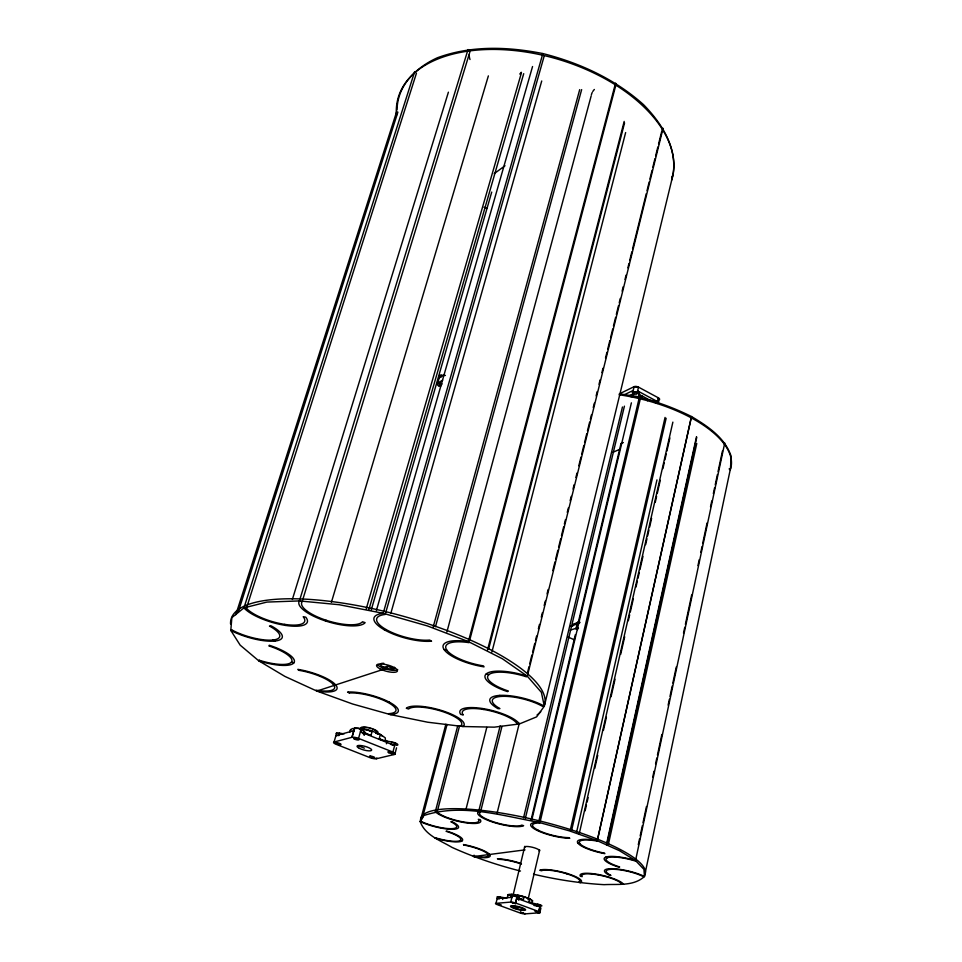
<?xml version="1.0" encoding="UTF-8"?>
<svg xmlns="http://www.w3.org/2000/svg" width="962" height="962" viewBox="0 0 962 962"><rect width="100%" height="100%" fill="white"/><g stroke="black" fill="none" stroke-linecap="round" stroke-linejoin="round"><path stroke-width="1.44" d="M533.513 874.193C556.685 879.677 580.29 883.308 604.076 884.667C617.568 883.91 633.657 886.483 644.456 876.49L730.447 468.734L731.204 456.469C725.011 437.59 707.695 426.262 691.498 416.534C668.867 405.303 644.66 397.126 619.54 393.903M397.065 109.86C397.318 85.209 416.33 67.268 437.482 57.732C471.332 45.298 507.96 46.645 542.857 53.559C579.773 62.903 615.019 79.1 643.542 104.666C661.724 123.292 677.356 147.426 673.051 174.603L544.324 706.18L536.604 716.882L519.384 723.953L494.252 727.164L463.047 726.526L427.717 722.221L390.235 714.562L352.621 704.004L316.859 691.065L284.92 676.418L258.754 660.822L240.175 645.153L230.796 630.411L231.854 617.628L243.951 607.876L266.883 602.08L299.41 600.925L339.237 604.725L383.189 613.299L427.501 625.961L468.386 641.594L502.489 658.826L527.308 676.202L541.39 692.351L544.324 706.18L542.4 706.288A29.473 8.646 14 0 0 501.695 696.38A29.473 8.646 14 0 0 499.915 708.597L498.075 708.705A32.083 9.416 14 0 1 499.999 695.394A32.083 9.416 14 0 1 544.324 706.18M638.299 844.696L639.55 838.816M640.175 835.882L642.375 825.6M643.001 822.666L646.464 806.505M652.741 777.128L653.992 771.247M655.567 763.9L656.818 758.02M657.455 755.086L661.844 734.523M668.133 705.134L669.384 699.266M670.009 696.32L672.21 686.038M672.835 683.104L676.298 666.943M683.513 633.152L684.776 627.284M685.401 624.338L691.678 594.961M697.967 565.584L699.218 559.704M700.793 552.356L702.044 546.488M702.669 543.542L707.07 522.979M710.521 506.818L711.784 500.949M713.347 493.602L714.61 487.722M715.235 484.788L717.436 474.507M718.061 471.56L722.462 450.998M644.456 876.49A23.028 5.087 13.1 0 0 612.758 868.698A23.028 5.087 13.1 0 0 609.547 875.348L610.942 875.396A21.152 4.666 13.1 0 1 613.9 869.287A21.152 4.666 13.1 0 1 643.001 876.442L644.456 876.49L643.939 869.359L635.533 860.581L724.735 443.037L724.025 443.65M606.481 844.335L696.524 436.64M606.794 844.864L696.741 437.469M608.477 844.011L696.777 443.482M635.533 860.581A23.653 5.363 13.1 0 0 605.663 857.178A23.653 5.363 13.1 0 0 618.987 867.207L619.648 866.954A21.729 4.93 13.1 0 1 607.419 857.731A21.729 4.93 13.1 0 1 634.836 860.858L635.533 860.581L619.516 850.733L596.861 840.535A24.134 5.604 13.3 0 0 577.753 842.928A24.134 5.604 13.3 0 0 604.857 853.655L604.533 853.126A22.174 5.147 13.3 0 1 579.629 843.277A22.174 5.147 13.3 0 1 597.186 841.077L691.498 416.534L597.51 839.61M576.515 832.527L656.962 479.87M579.148 834.138L672.871 422.126M585.112 810.834L586.447 804.99M587.109 802.067L588.107 797.678M594.756 768.422L597.751 755.266M603.402 730.398L606.397 717.243M611.05 696.765L615.031 679.22M620.682 654.352L624.675 636.808M628.33 620.718L629.665 614.874M630.326 611.952L633.321 598.785M635.978 587.085L637.313 581.24M637.974 578.306L639.309 572.462M639.971 569.54L642.965 556.373M645.622 544.672L646.945 538.828M647.618 535.906L648.941 530.05M649.615 527.128L651.611 518.35M655.266 502.26L656.589 496.416M657.262 493.494L660.245 480.327M662.902 468.626L664.237 462.782M664.898 459.86L666.233 454.004M666.894 451.082L669.889 437.914M570.238 830.326L665.067 417.436M571.488 830.964L666.137 418.278M533.982 905.458L537.325 906.096L537.77 904.196L534.427 903.546A6.205 1.227 13.7 0 1 528.944 901.863L529.677 898.773L524.098 896.704A13.131 2.597 13.8 0 0 514.297 894.564L509.403 894.347L507.996 894.648L507.72 895.959M639.309 393.711A5.423 2.525 13 0 0 642.58 396.224L642.231 397.727A5.423 2.513 13 0 1 638.948 395.214L638.84 392.123A3.199 1.491 13.2 0 0 637.602 390.909L657.515 401.611A3.175 1.467 12.8 0 0 655.194 400.913L654.845 402.417A3.175 1.467 12.8 0 1 655.663 402.561M537.602 912.553A3.511 0.673 13.7 0 0 540.259 912.625A3.511 0.673 13.7 0 0 538.78 911.567L540.331 904.893M538.78 911.567L539.935 906.793L516.678 898.207A3.523 0.697 13.9 0 1 518.253 899.217C519.143 901.262 519.973 897.774 518.71 897.305A3.523 0.697 13.9 0 0 514.995 895.682A3.523 0.697 13.9 0 0 511.94 895.826L511.483 897.738A3.523 0.697 13.9 0 1 511.94 897.305L497.162 898.604A3.547 0.685 13.9 0 1 499.326 898.809L499.783 896.921L503.138 897.558A9.091 1.792 14 0 0 507.263 897.726L507.996 894.648M657.154 403.114L658.381 397.847L638.503 387.133A3.199 1.491 13.2 0 0 634.126 386.664L619.684 393.723A3.09 1.431 13.4 0 0 619.312 393.987M540.091 911.591L540.921 908.02M658.417 402.561L659.006 400.06A3.175 1.479 12.8 0 0 658.381 397.847M528.006 899.674L539.706 849.987M642.58 396.224L647.378 398.785L647.017 400.3A5.411 2.501 12.9 0 0 647.63 400.721M520.502 871.043C497.029 865.078 474.001 857.346 451.924 847.342C440.404 840.463 425.072 835.329 420.19 821.56L423.917 815.511C461.111 803.126 501.37 815.572 538.576 822.294L539.874 822.955A22.379 5.267 13.6 0 0 537.962 830.134A22.379 5.267 13.6 0 0 568.554 837.649L569.805 838.287A24.351 5.736 13.6 0 1 536.519 830.11A24.351 5.736 13.6 0 1 538.576 822.294L639.369 397.282L640.476 398.148M540.211 821.5L640.127 399.615M521.176 899.181A13.131 2.573 13.8 0 1 523.364 899.795L524.098 896.704M497.619 896.716L496.019 903.342L510.738 902.079L512.397 895.394M577.789 622.294L575.853 628.992M632.864 391.955L634.126 386.664M513.251 894.492L524.759 846.332M531.036 820.057L575.336 634.679M578.126 623.003L621.031 443.458M642.231 397.727L636.303 396.332L630.844 396.512A8.117 3.764 13.3 0 0 632.78 394.564L633.14 393.049A8.117 3.776 13.3 0 1 631.204 394.997L629.136 395.671M531.733 820.201L631.397 402.837M510.798 902.091L510.738 902.079A3.535 0.685 13.9 0 1 515.548 903.005L517.135 896.295M515.548 903.005L516.726 898.207M637.241 392.424L638.503 387.133M518.253 899.217L518.71 897.305M638.948 395.214L638.84 392.123M518.783 899.831L519.24 897.931M523.544 817.82L622.45 407.022M525.36 818.385L624.422 406.168M511.556 894.311L510.822 897.402A5.05 0.998 13.9 0 0 512.217 897.426M630.844 396.512L631.204 394.997M579.906 622.246A3.379 1.154 13.5 0 0 577.26 623.075L576.863 624.771A3.379 1.154 13.5 0 1 577.38 623.989L570.731 626.058M632.78 394.564L632.659 391.474A3.199 1.491 13.2 0 1 633.224 390.44L624.001 394.889M502.681 899.458L503.138 897.558M527.561 672.474L529.004 666.654M529.725 663.744L531.89 655.014M532.611 652.104L534.776 643.362M535.497 640.452L536.58 636.086M538.383 628.811L539.466 624.446M541.269 617.171L542.352 612.794M544.167 605.519L545.25 601.154M547.053 593.879L548.136 589.514M552.825 570.586L554.99 561.856M555.711 558.946L557.876 550.216M558.597 547.306L560.762 538.564M561.483 535.654L563.648 526.923M564.369 524.013L565.452 519.648M567.255 512.361L568.338 507.996M570.141 500.721L571.224 496.356M573.027 489.081L574.11 484.716M575.913 477.429L576.996 473.063M578.811 465.788L580.976 457.058M581.697 454.148L583.862 445.406M584.583 442.496L586.748 433.766M587.469 430.856L589.634 422.126M590.355 419.216L591.438 414.85M593.241 407.563L594.324 403.198M596.127 395.923L597.21 391.558M599.013 384.283L600.096 379.906M601.899 372.631L602.982 368.266M605.507 358.08L606.95 352.26M607.671 349.35L609.836 340.608M610.557 337.698L612.734 328.968M613.455 326.058L615.62 317.328M616.341 314.418L618.506 305.675M619.227 302.765L620.31 298.4M622.113 291.125L623.196 286.76M624.999 279.473L626.082 275.108M627.885 267.833L628.968 263.468M629.689 260.558L631.854 251.828M632.575 248.917L646.296 193.602M647.017 190.692L649.182 181.962M649.903 179.04L652.068 170.31M652.789 167.4L654.954 158.67M655.675 155.76L657.84 147.018M658.561 144.108L661.808 131.012M527.308 676.202A33.309 10.149 14.1 0 0 486.471 673.713A33.309 10.149 14.1 0 0 507.611 691.63L508.381 691.017A30.604 9.331 14.1 0 1 488.973 674.566A30.604 9.331 14.1 0 1 526.479 676.839L527.308 676.202L663.058 128.331L662.169 129.557M497.005 813.491L519.276 723.328M478.607 811.639L480.447 812.205A22.258 5.231 14 0 0 494.793 822.257A22.258 5.231 14 0 0 521.789 825.107L523.605 825.673A24.23 5.7 14 0 1 494.227 822.57A24.23 5.7 14 0 1 478.607 811.639L500.156 725.841M480.82 810.75L501.96 726.418M474.086 855.158L473.737 856.541L525.036 849.867M465.752 810.196L486.796 727.392M487.542 649.891L624.182 121.416M488.54 649.41L624.554 122.932M491.919 652.02L625.637 132.552M435.341 811.603L437.145 811.928A21.873 5.063 14.3 0 0 462.866 821.849A21.873 5.063 14.3 0 0 478.33 819.311L480.17 819.636A23.809 5.507 14.3 0 1 463.323 822.402A23.809 5.507 14.3 0 1 435.341 811.603L457.708 725.853M437.53 810.473L459.487 726.142M420.19 821.56L421.476 821.572A21.332 4.81 14.5 0 0 450.625 828.679A21.332 4.81 14.5 0 0 450.841 821.752L452.164 821.764A23.22 5.231 14.5 0 1 451.912 829.304A23.22 5.231 14.5 0 1 420.19 821.56L445.863 724.23M468.386 641.594A34.367 10.798 14.6 0 0 443.939 649.314A34.367 10.798 14.6 0 0 484.03 666.858L483.417 665.86A31.566 9.921 14.6 0 1 446.572 649.747A31.566 9.921 14.6 0 1 469.047 642.652L468.386 641.594L615.548 83.141L615.945 84.752L469.817 639.754M422.234 818.674L447.041 724.518M446.909 631.926L591.161 95.947M433.189 627.032L579.701 89.634M435.485 626.695L581.649 89.622M391.907 754.208A4.954 1.251 15 0 0 395.334 753.967A4.954 1.251 15 0 0 392.893 752.08L395.382 742.977M336.664 733.044L334.067 742.027A5.014 1.263 15.4 0 0 336.171 744.323L369.949 757.635A4.966 1.239 15.1 0 0 376.443 758.753L394.853 754.34L396.536 747.823M386.399 743.77L387.121 741.173L391.738 741.955A4.942 1.275 15 0 1 396.801 743.662A4.942 1.275 15 0 1 397.246 745.237L396.5 745.334M391.738 741.955L391.017 744.552A4.942 1.275 15 0 1 394.673 745.574L360.449 731.841A5.002 1.299 15.3 0 1 362.975 733.633L363.708 731.024A4.99 1.299 15.3 0 0 358.068 728.318A4.99 1.299 15.3 0 0 354.269 729.076M382.094 740.331L379.232 738.636L380.411 734.427L372.186 731.12A18.506 4.798 15.2 0 0 358.549 728.306L352.212 728.607L350.18 730.603M382.01 669.792L382.563 667.844L387.554 666.197L393.867 668.867M363.985 734.8L364.718 732.202L363.708 731.024M364.261 735.124L364.718 732.202M387.554 666.197L387.013 668.169L316.859 691.065L316.113 690.211A28.223 7.828 15.9 0 0 333.273 684.403A28.223 7.828 15.9 0 0 298.641 670.273L297.847 669.36A30.724 8.514 15.9 0 1 335.558 684.752A30.724 8.514 15.9 0 1 316.859 691.065M366.306 734.018A18.531 4.762 15.2 0 1 371.007 735.329L372.186 731.12M390.897 613.083L541.726 80.988M334.067 742.027L352.008 737.289A5.002 1.275 15.3 0 1 358.549 738.395L361.135 729.232M383.189 613.299L385.197 614.453A32.095 10.209 15.3 0 0 385.966 629.473A32.095 10.209 15.3 0 0 429.629 640.067L431.553 641.173A34.933 11.123 15.3 0 1 384.042 629.641A34.933 11.123 15.3 0 1 383.189 613.299L542.857 53.559M349.807 732.202L350.601 729.412M385.618 613.01L544.059 56.505M351.912 737.253L353.86 730.747A5.002 1.299 15.3 0 0 353.523 731.685M352.008 737.289L354.605 728.138M376.37 610.617L532.551 66.522M368.891 609.667L523.713 73.677M371.26 609.932L491.714 192.099M445.406 375.433L439.911 375.481L437.734 383.068L442.664 380.134M444.396 374.591L439.213 377.609L440.62 375.216M441.522 375.096L440.897 377.26L439.995 377.381M338.756 735.677L339.49 733.104L344.107 733.898M366.245 608.79L521.452 72.763M331.385 602.356L488.371 75.89M302.537 600.384L469.877 51.948M299.41 600.925L302.104 601.815A32.011 10.065 16.1 0 0 325.95 620.189A32.011 10.065 16.1 0 0 362.482 621.765L365.139 622.642A34.848 10.955 16.1 0 1 325.384 620.923A34.848 10.955 16.1 0 1 299.41 600.925L468.013 49.591L470.322 50.517M292.364 599.458L448.4 92.184M414.67 71.633L243.951 607.876L246.44 608.249L416.45 73.196M235.822 614.682L396.789 111.279M238.335 611.628L397.883 112.097M376.443 758.753L376.815 757.876M385.473 740.475L385.257 737.854L380.411 734.427M671.825 177.188L673.051 174.603M325.505 620.959L326.058 620.225M532.311 902.007L532.671 900.721L529.677 898.773M496.019 903.342A3.559 0.685 14 0 0 497.113 904.569L520.105 912.986A3.535 0.673 13.8 0 0 524.843 913.9L525.324 913.491M441.931 711.363L442.58 710.822A30.339 8.417 14.7 0 1 463.047 726.526L460.75 725.793A27.874 7.732 14.7 0 0 441.847 711.339A27.874 7.732 14.7 0 0 408.597 709.018L406.277 708.272A30.339 8.417 14.7 0 1 442.484 710.786M494.179 173.701L505.002 165.741M439.261 386.279L439.297 386.255A4.521 1.996 16.3 0 1 437.181 383.694A4.521 1.996 16.3 0 1 440.404 382.72M612.914 452.32L619.624 449.362M566.582 873.736L567.159 873.496A22.054 4.702 13.6 0 1 580.351 882.707L578.703 882.202A20.262 4.317 13.6 0 0 566.534 873.724A20.262 4.317 13.6 0 0 541.414 870.754L539.742 870.237A22.054 4.702 13.6 0 1 567.111 873.484M570.213 630.122L576.37 628.222A3.379 1.154 13.5 0 1 578.499 628.174M353.775 730.711L335.918 735.605A5.002 1.275 15.4 0 1 337.602 735.533M358.549 738.395L392.941 752.068M497.342 903.823L500.829 904.869L497.342 903.823L498.941 904.412M512.085 902.572L515.608 903.631L512.085 902.572L513.696 903.162M520.382 912.265L523.833 913.311L520.382 912.265L521.957 912.842M576.635 623.051L573.099 624.158L572.618 626.286M538.492 912.301C529.088 908.489 541.317 914.441 536.904 911.711M729.088 468.951L730.447 468.734M384.343 629.809L386.219 629.617M539.886 906.805L539.935 906.793A3.499 0.685 13.7 0 0 537.325 906.096M524.843 913.9L539.754 912.758M387.71 702.284L389.382 702.188M536.652 830.182L538.071 830.194M516.161 897.029L517.195 896.933L516.317 896.368M539.309 905.603L540.355 905.519L536.76 904.821M655.194 400.913L652.116 400.589A5.411 2.513 12.9 0 1 647.378 398.785M444.083 649.53L446.693 649.927M333.393 684.547L335.702 684.92M499.663 897.245L502.212 898.015M577.801 843.013L579.677 843.349M487.914 854.16L489.622 854.472M515.379 896.079L513.419 896.103M538.576 822.294L569.167 830.795L596.861 840.535M460.149 840.511A20.767 4.557 14.4 0 0 446.103 831.312L446.584 831.024A22.607 4.966 14.4 0 1 461.88 841.041A22.607 4.966 14.4 0 1 434.968 838.058L435.425 837.782A20.767 4.557 14.4 0 0 460.149 840.511L461.808 841.077M605.567 857.214L607.335 857.767M291.474 662.048L293.903 662.83M486.303 673.845L488.84 674.687M513.467 906.432L517.869 908.056M515.584 903.005L538.816 911.567M336.027 742.796L338.383 743.734M369.901 756.18L372.222 757.082M353.896 738.034L356.289 738.996M390.572 752.633L392.917 753.571M357.876 745.586L364.37 748.159M567.905 636.928L574.542 639.934M450.505 828.679L451.767 829.304M612.602 868.698L613.768 869.287M439.406 383.91L441.51 384.98M272.919 640.019L274.867 641.065M528.944 901.863L530.771 902.849M499.711 695.406L501.455 696.392M519.348 898.063L519.504 898.207A5.303 1.046 13.8 0 0 523.364 899.795M364.923 732.443L365.211 732.707A7.504 1.96 15.2 0 0 371.007 735.329M284.704 624.374L285.57 625.42M482.96 708.597L483.525 709.475M598.172 874.506L598.472 874.975A20.623 4.449 13.3 0 1 621.777 883.982L623.544 884.306A22.451 4.846 13.3 0 0 598.244 874.518A22.451 4.846 13.3 0 0 580.435 876.322L582.178 876.635A20.623 4.449 13.3 0 1 598.544 874.987M577.26 623.075L577.873 624.362M394.492 667.291A7.455 2.201 15.3 0 1 385.858 667.989M384.103 667.339A7.455 2.201 15.3 0 1 383.802 663.311M440.861 385.942A2.513 1.118 16.3 0 1 439.153 384.139A2.513 1.118 16.3 0 1 442.147 384.018M439.887 377.561A4.509 2.008 16.4 0 1 439.911 375.481M591.389 94.781A29.954 18.254 14.9 0 1 592.219 92.52M592.808 91.462A29.954 18.254 14.9 0 1 594.36 89.478M246.44 608.249A31.337 9.548 16.6 0 0 284.836 624.398A31.337 9.548 16.6 0 0 303.198 616.774L305.748 617.159A34.103 10.402 16.6 0 1 285.738 625.444A34.103 10.402 16.6 0 1 243.951 607.876M486.808 208.405A142.785 82.359 16.7 0 1 484.054 207.227M396.452 115.536A142.785 82.359 16.7 0 1 544.227 55.58A142.785 82.359 16.7 0 1 671.56 180.267M540.764 711.748A162.554 48.304 15.3 0 1 537.073 714.934M230.567 623.941A162.554 48.304 15.3 0 1 391.209 613.022A162.554 48.304 15.3 0 1 544.805 704.196M397.691 669.504A10.798 3.199 15.3 0 1 387.794 669.552A10.798 3.199 15.3 0 1 377.549 664.634M521.272 72.27A27.874 16.955 18.7 0 1 519.769 74.038M470.009 59.524A27.874 16.955 18.7 0 1 469.252 54.822M360.522 728.919A17.136 4.449 15.2 0 1 371.873 731.409M375.962 732.864A17.136 4.449 15.2 0 1 379.485 734.463M380.495 735.004A17.136 4.449 15.2 0 1 382.227 736.086M387.121 741.173A8.766 2.285 15.1 0 1 379.232 738.636M369.624 731.084A17.136 4.437 15.2 0 1 371.789 731.721M375.865 733.188A17.136 4.437 15.2 0 1 378.294 734.246M361.159 728.871A8.899 2.333 15.2 0 1 369.119 727.753A8.899 2.333 15.2 0 1 377.777 732.912M362.939 727.645A7.564 1.984 15.2 0 1 367.268 727.741M369.167 728.138A7.564 1.984 15.2 0 1 371.067 728.667M372.859 729.316A7.564 1.984 15.2 0 1 376.407 731.421M359.475 729.268A2.79 0.721 15.3 0 1 360.714 729.773M361.159 730.038A2.79 0.721 15.3 0 1 361.508 730.687M392.328 742.664A2.754 0.709 15 0 1 394.36 743.229M394.913 743.494A2.754 0.709 15 0 1 395.731 744.203M336.135 733.573A5.002 1.275 15.4 0 1 339.49 733.104M340.837 733.994A2.73 0.697 15.4 0 1 342.183 734.415M577.717 629.593A1.852 0.625 13.5 0 1 577.609 628.787M575.264 623.785A11.436 3.896 13.5 0 1 577.212 623.424M579.016 622.871A1.852 0.637 13.5 0 1 579.725 622.799M508.91 894.925A12.157 2.405 13.8 0 1 514.742 894.84M517.652 895.309A12.157 2.405 13.8 0 1 520.755 895.983M521.777 896.247A12.157 2.405 13.8 0 1 530.711 899.686M531.745 900.54A12.157 2.405 13.8 0 1 531.974 901.238M508.85 895.153A12.157 2.393 13.8 0 1 514.682 895.081M517.604 895.55A12.157 2.393 13.8 0 1 519.66 895.983M521.729 896.488A12.157 2.393 13.8 0 1 523.749 897.065M512.265 895.141A9.728 1.924 13.8 0 1 513.852 895.129M518.217 895.682A9.728 1.924 13.8 0 1 520.695 896.223M537.77 904.196A3.499 0.685 13.7 0 1 541.281 905.314A3.499 0.685 13.7 0 1 541.305 906.096M498.015 897.678A3.547 0.697 13.9 0 1 497.246 896.8A3.547 0.697 13.9 0 1 499.783 896.921M657.539 398.244A1.732 0.806 12.8 0 1 658.08 398.665M635.581 387.181A1.744 0.818 13.2 0 1 636.832 387.229M656.445 402.801A3.175 1.467 12.8 0 1 657.743 403.487M632.299 392.977A3.199 1.491 13.2 0 1 634.908 391.714A3.199 1.491 13.2 0 1 638.479 393.638M420.574 820.117A115.608 25.986 13.8 0 1 539.237 820.827A115.608 25.986 13.8 0 1 644.756 875.023M524.723 847.63A7.696 1.72 13.8 0 1 532.455 847.281A7.696 1.72 13.8 0 1 539.153 851.166M521.476 864.08A20.166 4.293 13.9 0 0 498.617 859.319L497.426 858.753A21.958 4.678 13.9 0 1 521.067 863.491M619.155 394.769A105.243 46.116 13.2 0 1 730.194 469.949M620.911 445.033A7.011 3.066 13.2 0 1 623.352 442.556M259.163 660.209L258.754 660.822A31.71 8.995 16.4 0 0 293.987 662.71A31.71 8.995 16.4 0 0 269.312 645.261L268.867 645.923A29.125 8.261 16.4 0 1 291.546 661.952A29.125 8.261 16.4 0 1 259.163 660.209M232.395 630.23L230.796 630.411A32.948 9.668 16.7 0 0 275.12 641.029A32.948 9.668 16.7 0 0 271.152 625.877L269.468 626.07A30.267 8.874 16.7 0 1 273.136 639.995A30.267 8.874 16.7 0 1 232.395 630.23M463.083 714.814L460.714 714.429A31 8.79 14.3 0 1 483.104 708.621A31 8.79 14.3 0 1 519.384 723.953L516.979 723.568A28.475 8.081 14.3 0 0 483.645 709.487A28.475 8.081 14.3 0 0 463.083 714.814M349.35 692.989L347.583 692.051A30.243 8.321 15.3 0 1 389.153 702.068A30.243 8.321 15.3 0 1 390.235 714.562L388.54 713.672A27.778 7.636 15.3 0 0 387.518 702.188A27.778 7.636 15.3 0 0 349.35 692.989M463.912 845.045L463.48 844.54A22.15 4.762 14.2 0 1 489.574 854.412A22.15 4.762 14.2 0 1 473.737 856.541L473.328 856.06A20.346 4.377 14.2 0 0 487.866 854.112A20.346 4.377 14.2 0 0 463.912 845.045M379.749 668.71A10.798 3.187 15.3 0 0 397.15 671.464A10.798 3.187 15.3 0 0 384.139 664.261A10.798 3.187 15.3 0 0 379.749 668.71M388.72 752.693A2.766 0.697 15 0 0 393.169 753.45A2.766 0.697 15 0 0 389.826 751.755A2.766 0.697 15 0 0 388.72 752.693M370.418 757.142A2.718 0.673 15.1 0 0 374.771 757.888A2.718 0.673 15.1 0 0 371.464 756.228A2.718 0.673 15.1 0 0 370.418 757.142M359.331 748.328A7.588 1.912 15.2 0 0 371.512 750.42A7.588 1.912 15.2 0 0 362.253 745.73A7.588 1.912 15.2 0 0 359.331 748.328M336.604 743.794A2.742 0.685 15.4 0 0 340.969 744.552A2.742 0.685 15.4 0 0 337.578 742.844A2.742 0.685 15.4 0 0 336.604 743.794M354.449 739.069A2.79 0.709 15.3 0 0 358.922 739.826A2.79 0.709 15.3 0 0 355.495 738.082A2.79 0.709 15.3 0 0 354.449 739.069M515.031 908.272A5.375 1.034 13.8 0 0 523.087 909.343A5.375 1.034 13.8 0 0 515.488 906.541A5.375 1.034 13.8 0 0 515.031 908.272M634.379 393.795A1.744 0.818 13.2 0 0 637.084 393.711A1.744 0.818 13.2 0 0 634.704 392.424A1.744 0.818 13.2 0 0 634.379 393.795M513.912 908.356A7.792 1.503 13.8 0 0 525.601 909.908A7.792 1.503 13.8 0 0 514.586 905.843A7.792 1.503 13.8 0 0 513.912 908.356"/></g></svg>
